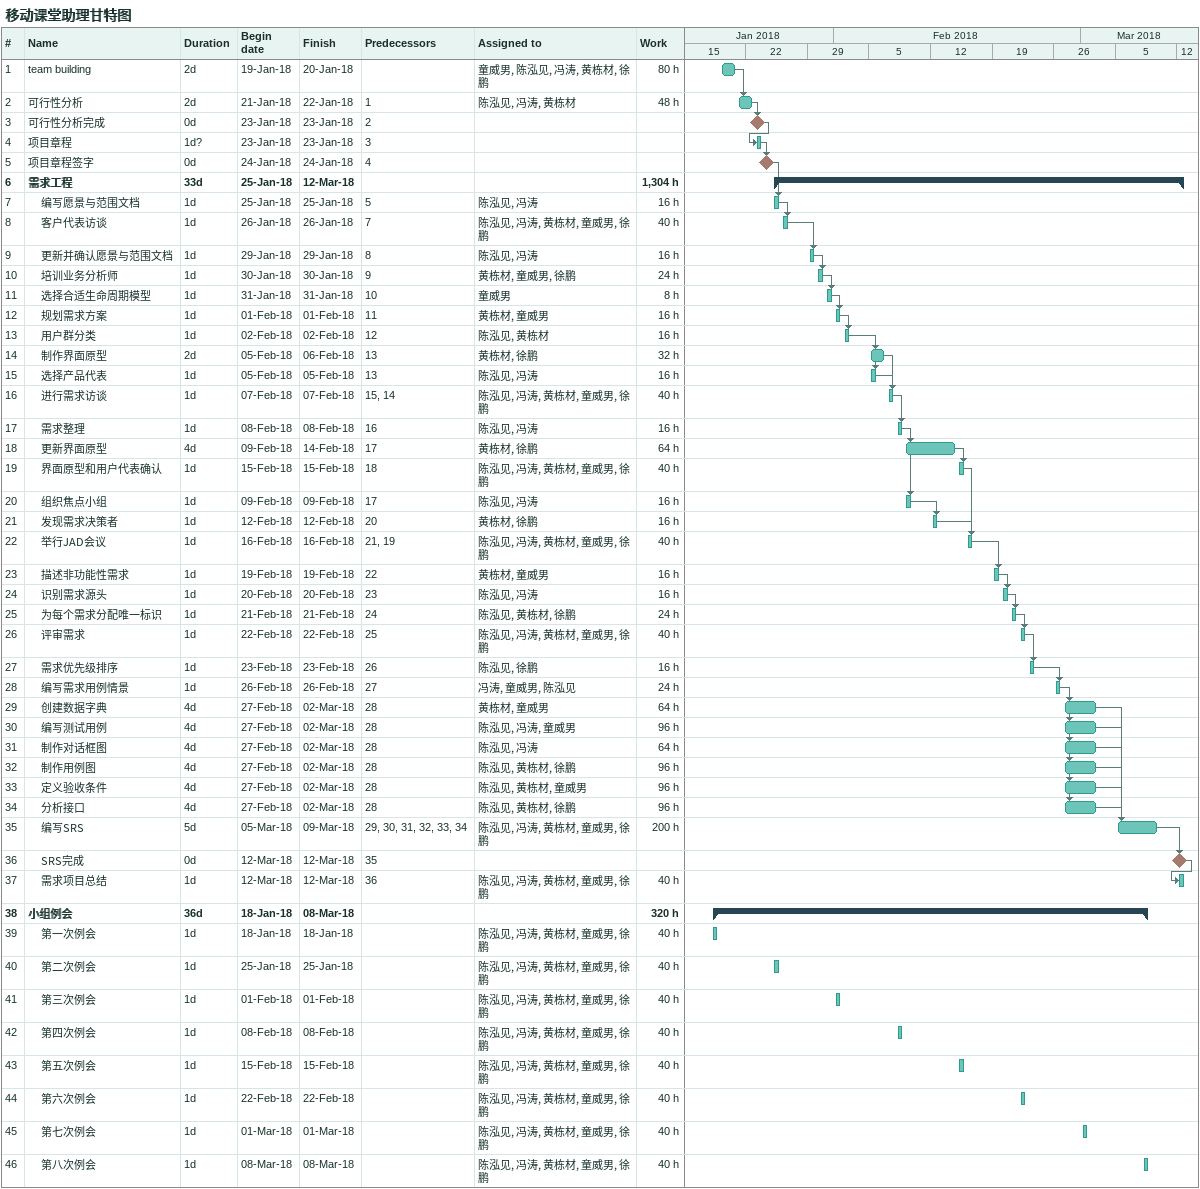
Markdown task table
移动课堂助理甘特图

| ID | Level | Task | Duration | Start | Finish | Predecessors | Resources | Work (h) |
|---|---|---|---|---|---|---|---|---|
| 1 | 1 | team building | 2d | 2018-01-19 | 2018-01-20 |  | 童威男, 陈泓见, 冯涛, 黄栋材, 徐鹏 | 80 |
| 2 | 1 | 可行性分析 | 2d | 2018-01-21 | 2018-01-22 | 1 | 陈泓见, 冯涛, 黄栋材 | 48 |
| 3 | 1 | 可行性分析完成 | 0d | 2018-01-23 | 2018-01-23 | 2 |  |  |
| 4 | 1 | 项目章程 | 1d? | 2018-01-23 | 2018-01-23 | 3 |  |  |
| 5 | 1 | 项目章程签字 | 0d | 2018-01-24 | 2018-01-24 | 4 |  |  |
| 6 | 1 | **需求工程** | 33d | 2018-01-25 | 2018-03-12 |  |  | 1304 |
| 7 | 2 | 编写愿景与范围文档 | 1d | 2018-01-25 | 2018-01-25 | 5 | 陈泓见, 冯涛 | 16 |
| 8 | 2 | 客户代表访谈 | 1d | 2018-01-26 | 2018-01-26 | 7 | 陈泓见, 冯涛, 黄栋材, 童威男, 徐鹏 | 40 |
| 9 | 2 | 更新并确认愿景与范围文档 | 1d | 2018-01-29 | 2018-01-29 | 8 | 陈泓见, 冯涛 | 16 |
| 10 | 2 | 培训业务分析师 | 1d | 2018-01-30 | 2018-01-30 | 9 | 黄栋材, 童威男, 徐鹏 | 24 |
| 11 | 2 | 选择合适生命周期模型 | 1d | 2018-01-31 | 2018-01-31 | 10 | 童威男 | 8 |
| 12 | 2 | 规划需求方案 | 1d | 2018-02-01 | 2018-02-01 | 11 | 黄栋材, 童威男 | 16 |
| 13 | 2 | 用户群分类 | 1d | 2018-02-02 | 2018-02-02 | 12 | 陈泓见, 黄栋材 | 16 |
| 14 | 2 | 制作界面原型 | 2d | 2018-02-05 | 2018-02-06 | 13 | 黄栋材, 徐鹏 | 32 |
| 15 | 2 | 选择产品代表 | 1d | 2018-02-05 | 2018-02-05 | 13 | 陈泓见, 冯涛 | 16 |
| 16 | 2 | 进行需求访谈 | 1d | 2018-02-07 | 2018-02-07 | 15, 14 | 陈泓见, 冯涛, 黄栋材, 童威男, 徐鹏 | 40 |
| 17 | 2 | 需求整理 | 1d | 2018-02-08 | 2018-02-08 | 16 | 陈泓见, 冯涛 | 16 |
| 18 | 2 | 更新界面原型 | 4d | 2018-02-09 | 2018-02-14 | 17 | 黄栋材, 徐鹏 | 64 |
| 19 | 2 | 界面原型和用户代表确认 | 1d | 2018-02-15 | 2018-02-15 | 18 | 陈泓见, 冯涛, 黄栋材, 童威男, 徐鹏 | 40 |
| 20 | 2 | 组织焦点小组 | 1d | 2018-02-09 | 2018-02-09 | 17 | 陈泓见, 冯涛 | 16 |
| 21 | 2 | 发现需求决策者 | 1d | 2018-02-12 | 2018-02-12 | 20 | 黄栋材, 徐鹏 | 16 |
| 22 | 2 | 举行JAD会议 | 1d | 2018-02-16 | 2018-02-16 | 21, 19 | 陈泓见, 冯涛, 黄栋材, 童威男, 徐鹏 | 40 |
| 23 | 2 | 描述非功能性需求 | 1d | 2018-02-19 | 2018-02-19 | 22 | 黄栋材, 童威男 | 16 |
| 24 | 2 | 识别需求源头 | 1d | 2018-02-20 | 2018-02-20 | 23 | 陈泓见, 冯涛 | 16 |
| 25 | 2 | 为每个需求分配唯一标识 | 1d | 2018-02-21 | 2018-02-21 | 24 | 陈泓见, 黄栋材, 徐鹏 | 24 |
| 26 | 2 | 评审需求 | 1d | 2018-02-22 | 2018-02-22 | 25 | 陈泓见, 冯涛, 黄栋材, 童威男, 徐鹏 | 40 |
| 27 | 2 | 需求优先级排序 | 1d | 2018-02-23 | 2018-02-23 | 26 | 陈泓见, 徐鹏 | 16 |
| 28 | 2 | 编写需求用例情景 | 1d | 2018-02-26 | 2018-02-26 | 27 | 冯涛, 童威男, 陈泓见 | 24 |
| 29 | 2 | 创建数据字典 | 4d | 2018-02-27 | 2018-03-02 | 28 | 黄栋材, 童威男 | 64 |
| 30 | 2 | 编写测试用例 | 4d | 2018-02-27 | 2018-03-02 | 28 | 陈泓见, 冯涛, 童威男 | 96 |
| 31 | 2 | 制作对话框图 | 4d | 2018-02-27 | 2018-03-02 | 28 | 陈泓见, 冯涛 | 64 |
| 32 | 2 | 制作用例图 | 4d | 2018-02-27 | 2018-03-02 | 28 | 陈泓见, 黄栋材, 徐鹏 | 96 |
| 33 | 2 | 定义验收条件 | 4d | 2018-02-27 | 2018-03-02 | 28 | 陈泓见, 黄栋材, 童威男 | 96 |
| 34 | 2 | 分析接口 | 4d | 2018-02-27 | 2018-03-02 | 28 | 陈泓见, 黄栋材, 徐鹏 | 96 |
| 35 | 2 | 编写SRS | 5d | 2018-03-05 | 2018-03-09 | 29, 30, 31, 32, 33, 34 | 陈泓见, 冯涛, 黄栋材, 童威男, 徐鹏 | 200 |
| 36 | 2 | SRS完成 | 0d | 2018-03-12 | 2018-03-12 | 35 |  |  |
| 37 | 2 | 需求项目总结 | 1d | 2018-03-12 | 2018-03-12 | 36 | 陈泓见, 冯涛, 黄栋材, 童威男, 徐鹏 | 40 |
| 38 | 1 | **小组例会** | 36d | 2018-01-18 | 2018-03-08 |  |  | 320 |
| 39 | 2 | 第一次例会 | 1d | 2018-01-18 | 2018-01-18 |  | 陈泓见, 冯涛, 黄栋材, 童威男, 徐鹏 | 40 |
| 40 | 2 | 第二次例会 | 1d | 2018-01-25 | 2018-01-25 |  | 陈泓见, 冯涛, 黄栋材, 童威男, 徐鹏 | 40 |
| 41 | 2 | 第三次例会 | 1d | 2018-02-01 | 2018-02-01 |  | 陈泓见, 冯涛, 黄栋材, 童威男, 徐鹏 | 40 |
| 42 | 2 | 第四次例会 | 1d | 2018-02-08 | 2018-02-08 |  | 陈泓见, 冯涛, 黄栋材, 童威男, 徐鹏 | 40 |
| 43 | 2 | 第五次例会 | 1d | 2018-02-15 | 2018-02-15 |  | 陈泓见, 冯涛, 黄栋材, 童威男, 徐鹏 | 40 |
| 44 | 2 | 第六次例会 | 1d | 2018-02-22 | 2018-02-22 |  | 陈泓见, 冯涛, 黄栋材, 童威男, 徐鹏 | 40 |
| 45 | 2 | 第七次例会 | 1d | 2018-03-01 | 2018-03-01 |  | 陈泓见, 冯涛, 黄栋材, 童威男, 徐鹏 | 40 |
| 46 | 2 | 第八次例会 | 1d | 2018-03-08 | 2018-03-08 |  | 陈泓见, 冯涛, 黄栋材, 童威男, 徐鹏 | 40 |
